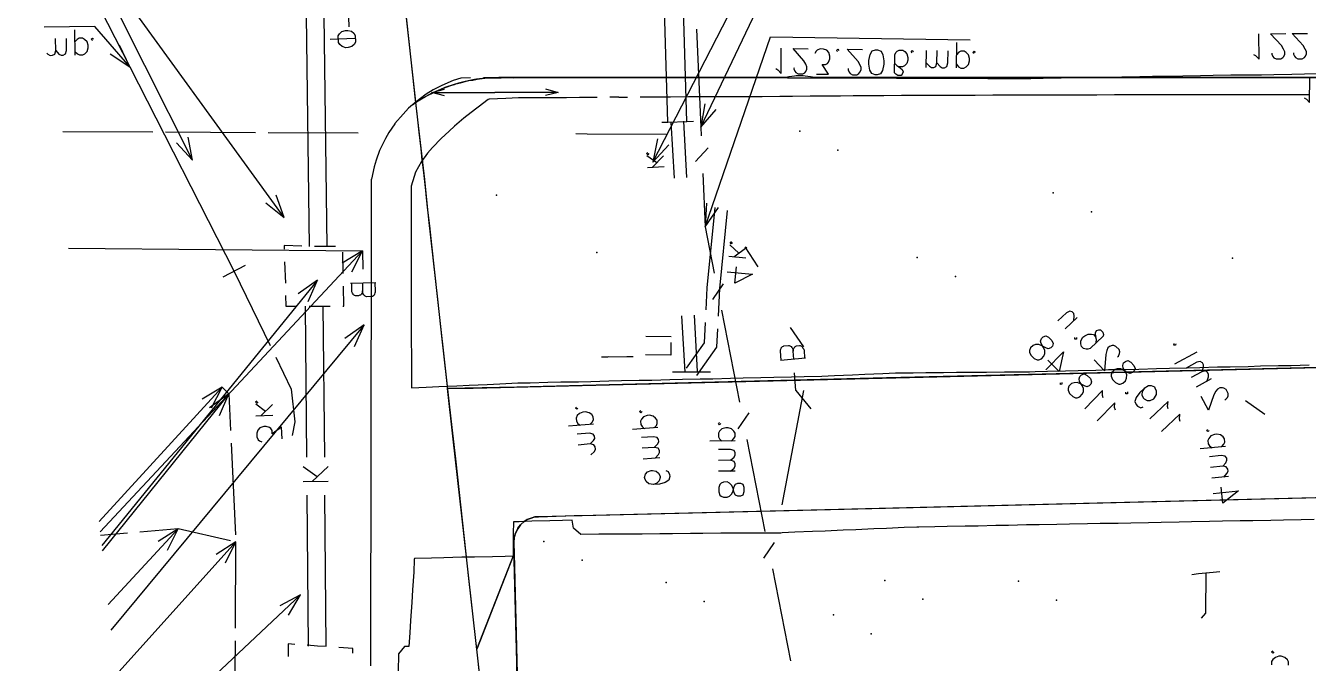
# Model space of a CAD drawing. Header units: metres. Extents: x 131 to 658, y 22 to 173.
# Drawn here: x 133.8 to 187, y 76.4 to 102.8 of the extents above; entities that cross this region are included whole.
import ezdxf

# ---------------------------------------------------------------- set-up
doc = ezdxf.new("R2010")
doc.units = ezdxf.units.M
for name, color, linetype in [('BOUNDARY', 7, 'Continuous'), ('CURB', 7, 'Continuous'), ('ELECTR_CABLE', 7, 'Continuous'), ('ELECTR_CABLE_COMM', 7, 'Continuous'), ('GRASS', 7, 'Continuous'), ('OVERHEAD_POWER_LINE', 7, 'Continuous'), ('ROAD', 7, 'Continuous'), ('SEWER', 7, 'Continuous'), ('SIDEWALK_PATH', 7, 'Continuous'), ('TREE', 7, 'Continuous'), ('WATER_PIPELINE', 7, 'Continuous')]:
    doc.layers.add(name, color=color, linetype=linetype)

msp = doc.modelspace()

# ---------------------------------------------------------------- linework, layer by layer
at = {"layer": 'BOUNDARY'}
msp.add_lwpolyline([(152.703, 74.911), (152.525, 76.575), (152.148, 79.882), (151.97, 81.535), (151.604, 84.853), (151.415, 86.507), (151.049, 89.814), (150.86, 91.467), (150.494, 94.785), (150.317, 96.438), (149.939, 99.745), (149.762, 101.41), (149.396, 104.716)], dxfattribs=at)
at = {"layer": 'CURB'}
for points in [[(152.225, 100.655), (151.815, 100.644), (151.815, 100.644), (151.504, 100.544), (151.027, 100.344), (150.672, 100.167), (150.672, 100.167), (150.383, 99.978), (149.962, 99.667), (149.651, 99.401), (149.651, 99.401), (149.429, 99.157), (149.085, 98.757), (149.074, 98.746), (149.074, 98.746), (148.83, 98.391), (148.83, 98.391), (148.686, 98.136), (148.452, 97.67), (148.441, 97.637), (148.441, 97.637), (148.297, 97.237), (148.297, 97.237), (148.219, 96.971), (148.108, 96.46), (148.097, 96.449), (148.097, 96.449), (148.097, 95.728), (148.097, 95.195), (148.097, 94.463), (148.097, 93.942), (148.097, 93.198), (148.097, 92.676), (148.097, 91.933), (148.097, 91.411), (148.097, 90.668), (148.097, 90.146), (148.086, 89.414), (148.086, 88.881), (148.086, 88.149), (148.086, 87.627), (148.086, 86.884), (148.086, 86.362), (148.086, 85.619), (148.086, 85.097), (148.086, 84.354), (148.086, 83.832), (148.086, 83.1), (148.086, 82.567), (148.086, 81.835), (148.086, 81.302), (148.075, 80.57), (148.075, 80.048), (148.075, 79.305), (148.075, 78.783), (148.075, 78.04), (148.075, 77.518), (148.075, 76.786), (148.075, 76.253)], [(153.124, 100.655), (152.758, 100.655)], [(153.124, 100.655), (153.49, 100.655)], [(154.012, 100.655), (154.755, 100.666), (155.277, 100.666), (156.02, 100.666), (156.542, 100.677), (157.274, 100.677), (157.807, 100.677), (157.874, 100.677), (157.874, 100.677), (158.539, 100.677), (159.061, 100.677), (159.804, 100.677), (160.326, 100.677), (161.07, 100.666), (161.591, 100.666), (162.323, 100.666), (162.856, 100.666), (163.588, 100.666), (164.11, 100.666), (164.854, 100.666), (165.375, 100.655), (166.119, 100.655), (166.64, 100.655), (167.372, 100.655), (167.905, 100.655), (168.638, 100.655), (169.159, 100.655), (169.903, 100.644), (170.424, 100.644), (171.168, 100.644), (171.689, 100.644), (172.422, 100.644), (172.954, 100.644), (173.687, 100.633), (174.208, 100.633), (174.952, 100.633), (175.473, 100.633), (176.217, 100.655), (176.738, 100.655), (177.471, 100.666), (178.003, 100.677), (178.736, 100.688), (179.257, 100.699), (180.001, 100.711), (180.522, 100.722), (181.266, 100.733), (181.787, 100.744), (182.52, 100.755), (183.052, 100.766), (183.785, 100.777), (184.306, 100.777), (185.05, 100.788), (185.571, 100.799), (186.315, 100.81), (186.836, 100.821), (187.569, 100.833)], [(157.474, 99.845), (156.742, 99.845), (156.209, 99.834), (155.477, 99.834), (154.944, 99.823), (154.212, 99.823), (153.69, 99.801), (152.991, 99.778), (152.991, 99.778), (152.958, 99.756), (152.536, 99.446), (152.425, 99.357), (152.425, 99.357), (151.948, 98.991), (151.56, 98.647), (151.327, 98.447), (151.327, 98.447), (151.005, 98.147), (150.639, 97.77), (150.439, 97.537), (150.439, 97.537), (150.184, 97.193), (149.939, 96.738), (149.884, 96.56), (149.884, 96.56), (149.751, 96.161), (149.751, 96.161), (149.751, 96.028), (149.751, 95.506), (149.751, 94.763), (149.751, 94.241), (149.751, 93.498), (149.751, 92.976), (149.762, 92.233), (149.762, 91.711), (149.762, 90.968), (149.762, 90.446), (149.762, 89.703), (149.773, 89.181), (149.773, 88.449), (149.773, 87.916), (149.773, 87.794), (149.773, 87.794), (150.383, 87.816), (150.905, 87.849), (151.648, 87.883), (152.17, 87.905), (152.913, 87.938), (153.435, 87.96), (154.178, 87.994), (154.7, 88.005), (155.432, 88.027), (155.965, 88.038), (156.697, 88.049), (157.219, 88.06), (157.962, 88.082), (158.484, 88.094), (159.227, 88.105), (159.749, 88.116), (160.492, 88.138), (161.014, 88.149), (161.758, 88.16), (162.279, 88.171), (163.011, 88.193), (163.544, 88.204), (164.276, 88.227), (164.809, 88.238), (165.542, 88.249), (166.063, 88.26), (166.807, 88.282), (167.328, 88.304), (168.072, 88.338), (168.593, 88.36), (169.337, 88.393), (169.858, 88.415), (170.591, 88.415), (171.123, 88.426), (171.856, 88.426), (172.388, 88.438), (173.121, 88.438), (173.642, 88.449), (174.386, 88.46), (174.907, 88.46), (175.429, 88.46), (175.429, 88.46), (175.651, 88.471), (176.172, 88.482), (176.916, 88.504), (177.437, 88.515), (178.181, 88.526), (178.702, 88.548), (179.435, 88.56), (179.967, 88.571), (180.7, 88.593), (181.232, 88.604), (181.965, 88.626), (182.486, 88.637), (183.23, 88.659), (183.751, 88.671), (184.495, 88.682), (185.016, 88.704), (185.76, 88.715), (186.281, 88.726), (187.025, 88.748)], [(158.373, 99.856), (157.996, 99.856)], [(158.373, 99.856), (158.739, 99.856)], [(159.261, 99.867), (160.004, 99.867), (160.526, 99.867), (161.269, 99.878), (161.791, 99.878), (162.534, 99.878), (163.056, 99.889), (163.788, 99.889), (164.321, 99.889), (165.053, 99.9), (165.586, 99.9), (166.318, 99.912), (166.84, 99.912), (167.583, 99.912), (168.105, 99.923), (168.848, 99.923), (169.37, 99.923), (170.113, 99.934), (170.635, 99.934), (171.378, 99.934), (171.9, 99.945), (172.632, 99.945), (173.165, 99.945), (173.897, 99.956), (174.419, 99.956), (174.641, 99.956), (174.641, 99.956), (175.162, 99.956), (175.684, 99.956), (176.427, 99.956), (176.949, 99.956), (177.692, 99.956), (178.214, 99.956), (178.957, 99.967), (179.479, 99.967), (180.223, 99.967), (180.744, 99.967), (181.476, 99.967), (182.009, 99.967), (182.741, 99.967), (183.263, 99.967), (184.007, 99.967), (184.528, 99.967), (185.272, 99.967), (185.793, 99.967), (186.537, 99.967), (187.058, 99.967)], [(187.236, 82.323), (186.703, 82.312), (185.96, 82.301), (185.438, 82.29), (184.695, 82.279), (184.173, 82.268), (183.429, 82.257), (182.897, 82.246), (182.153, 82.234), (181.632, 82.223), (180.888, 82.201), (180.367, 82.19), (179.623, 82.179), (179.102, 82.168), (178.358, 82.157), (177.826, 82.146), (177.082, 82.135), (176.561, 82.123), (175.817, 82.112), (175.296, 82.101), (174.552, 82.079), (174.031, 82.079), (173.287, 82.057), (172.754, 82.046), (172.011, 82.035), (171.489, 82.024), (170.824, 82.012), (170.824, 82.012), (170.746, 82.012), (170.224, 81.99), (169.481, 81.957), (168.959, 81.935), (168.216, 81.902), (167.683, 81.879), (166.94, 81.846), (166.418, 81.824), (165.675, 81.802), (165.153, 81.779), (165.098, 81.768), (165.098, 81.768), (164.41, 81.768), (163.888, 81.757), (163.145, 81.757), (162.612, 81.757), (161.868, 81.746), (161.347, 81.746), (160.603, 81.735), (160.082, 81.735), (159.338, 81.724), (158.817, 81.724), (158.062, 81.713), (157.541, 81.713), (156.797, 81.702), (156.498, 81.968), (156.442, 82.301), (156.442, 82.301), (156.032, 82.29), (155.51, 82.268), (154.767, 82.257), (154.245, 82.234), (154.001, 82.234), (154.001, 82.234), (153.99, 81.735), (153.99, 81.214), (153.99, 80.803), (153.99, 80.803), (153.657, 80.792), (153.135, 80.781), (152.392, 80.77), (151.859, 80.759), (151.116, 80.736), (150.594, 80.725), (149.895, 80.714), (149.895, 80.714), (149.884, 80.67), (149.862, 80.148), (149.817, 79.405), (149.784, 78.883), (149.729, 78.14), (149.695, 77.618), (149.662, 77.063), (149.662, 77.063), (149.473, 77.052), (149.229, 76.753), (149.218, 76.009)]]:
    msp.add_lwpolyline(points, dxfattribs=at)
at = {"layer": 'ELECTR_CABLE'}
for points in [[(160.415, 98.824), (159.571, 127.354)], [(161.203, 98.846), (160.359, 127.332)], [(133.754, 109.594), (138.077, 101.121), (142.405, 92.621)], [(159.982, 98.125), (159.793, 97.16), (159.793, 97.16), (164.854, 107.013), (164.854, 107.013), (172.721, 106.814)], [(143.725, 95.473), (144.491, 94.863), (136.834, 105.416), (134.223, 105.4)], [(140.019, 97.959), (140.685, 97.237), (136.723, 105.116), (134.254, 105.116)], [(137.267, 101.654), (138.077, 101.121), (136.623, 102.786), (134.52, 102.763)], [(134.639, 101.688), (134.681, 101.643), (134.77, 101.587), (134.87, 101.598), (134.959, 101.643), (135.003, 101.798), (134.992, 102.297)], [(135.003, 101.798), (135.136, 101.643), (135.136, 101.643), (135.225, 101.598), (135.225, 101.598), (135.314, 101.598), (135.314, 101.598), (135.403, 101.654), (135.403, 101.654), (135.447, 101.798), (135.447, 101.798), (135.447, 102.297)], [(135.813, 101.598), (135.802, 102.652)], [(135.802, 101.754), (135.902, 101.654), (135.902, 101.654), (135.991, 101.609), (135.991, 101.609), (136.124, 101.609), (136.124, 101.609), (136.213, 101.654), (136.213, 101.654), (136.302, 101.754), (136.302, 101.754), (136.346, 101.909), (136.346, 101.909), (136.346, 102.009), (136.346, 102.009), (136.302, 102.153), (136.302, 102.153), (136.202, 102.253), (136.202, 102.253), (136.113, 102.308), (136.113, 102.308), (135.98, 102.308), (135.98, 102.308), (135.891, 102.253), (135.891, 102.253), (135.802, 102.153)], [(136.523, 102.209), (136.479, 102.264), (136.479, 102.264), (136.523, 102.308), (136.523, 102.308), (136.568, 102.264)], [(184.717, 101.632), (184.805, 101.587), (184.805, 101.587), (184.95, 101.432), (184.95, 101.432), (184.939, 102.486)], [(185.482, 101.687), (185.482, 101.643), (185.482, 101.643), (185.527, 101.543), (185.527, 101.543), (185.571, 101.487), (185.571, 101.487), (185.66, 101.443), (185.66, 101.443), (185.849, 101.443), (185.849, 101.443), (185.937, 101.498), (185.937, 101.498), (185.982, 101.543), (185.982, 101.543), (186.026, 101.643), (186.026, 101.643), (186.026, 101.743), (186.026, 101.743), (185.971, 101.842), (185.971, 101.842), (185.882, 101.998), (185.882, 101.998), (185.427, 102.486), (185.427, 102.486), (186.059, 102.497)], [(186.381, 101.698), (186.381, 101.643), (186.381, 101.643), (186.426, 101.554), (186.426, 101.554), (186.47, 101.498), (186.47, 101.498), (186.559, 101.454), (186.559, 101.454), (186.747, 101.454), (186.747, 101.454), (186.836, 101.498), (186.836, 101.498), (186.881, 101.554), (186.881, 101.554), (186.925, 101.654), (186.925, 101.654), (186.925, 101.754), (186.925, 101.754), (186.869, 101.853), (186.869, 101.853), (186.781, 101.998), (186.781, 101.998), (186.326, 102.497), (186.326, 102.497), (186.958, 102.497)], [(138.077, 101.121), (137.655, 102.009)], [(186.825, 99.834), (186.914, 99.778), (186.914, 99.778), (187.047, 99.634), (187.047, 99.634), (187.058, 100.677)], [(160.16, 98.813), (160.415, 98.824), (160.415, 98.824), (161.203, 98.846), (161.203, 98.846), (161.469, 98.857)], [(160.681, 96.494), (160.548, 98.824)], [(161.203, 96.516), (161.07, 98.857)], [(139.031, 98.402), (135.292, 98.413)], [(143.292, 98.38), (139.553, 98.402)], [(140.685, 97.237), (140.496, 98.192)], [(147.554, 98.369), (143.814, 98.38)], [(160.337, 98.314), (157.064, 98.325), (157.064, 98.325), (156.598, 98.336)], [(159.627, 97.515), (159.583, 97.47), (159.583, 97.47), (159.527, 97.515), (159.527, 97.515), (159.583, 97.559)], [(159.793, 97.16), (160.448, 97.881)], [(159.949, 97.126), (159.538, 97.426)], [(160.259, 96.96), (159.56, 96.927)], [(160.237, 97.415), (159.76, 96.938)], [(144.491, 94.863), (144.147, 95.784)], [(162.357, 95.273), (162.024, 91.944), (162.024, 91.944), (161.991, 91.034)], [(162.867, 95.151), (162.556, 91.911), (162.556, 91.911), (162.501, 90.768)], [(163.355, 93.376), (162.989, 93.731)], [(163.1, 93.808), (163.045, 93.775), (163.045, 93.775), (163, 93.819), (163, 93.819), (163.056, 93.864)], [(163.644, 93.176), (162.945, 93.242)], [(163.688, 93.62), (163.145, 93.22)], [(163.6, 93.642), (164.143, 92.821)], [(142.871, 92.865), (141.939, 92.388)], [(162.878, 92.61), (163.921, 92.51), (163.921, 92.51), (163.189, 92.133), (163.189, 92.133), (163.256, 92.81)], [(142.405, 92.621), (143.903, 89.547)], [(161.125, 88.449), (160.992, 90.779)], [(161.647, 88.471), (161.524, 90.812)], [(177.26, 90.579), (177.282, 90.779), (177.282, 90.779), (177.26, 90.879), (177.26, 90.879), (177.193, 90.945), (177.193, 90.945), (177.093, 90.979), (177.093, 90.979), (176.96, 90.912), (176.96, 90.912), (176.594, 90.568)], [(177.404, 90.712), (176.905, 90.235)], [(161.957, 90.501), (161.924, 89.658), (161.924, 89.658), (161.169, 88.615)], [(162.468, 90.246), (162.434, 89.481), (162.434, 89.481), (161.602, 88.304)], [(178.192, 89.669), (178.203, 89.802), (178.203, 89.802), (178.181, 89.902), (178.181, 89.902), (178.159, 90.069), (178.159, 90.069), (178.203, 90.169), (178.203, 90.169), (178.303, 90.202), (178.303, 90.202), (178.369, 90.202), (178.369, 90.202), (178.469, 90.102), (178.469, 90.102), (178.491, 90.002), (178.491, 90.002), (178.48, 89.936), (178.48, 89.936), (177.937, 89.425), (177.937, 89.425), (177.837, 89.392), (177.837, 89.392), (177.77, 89.392), (177.77, 89.392), (177.67, 89.425), (177.67, 89.425), (177.582, 89.514), (177.582, 89.514), (177.548, 89.614), (177.548, 89.614), (177.559, 89.747), (177.559, 89.747), (177.637, 89.891), (177.637, 89.891), (177.715, 89.958), (177.715, 89.958), (177.859, 90.024), (177.859, 90.024), (177.992, 90.024), (177.992, 90.024), (178.081, 90.002), (178.081, 90.002), (178.181, 89.902)], [(160.537, 89.68), (160.537, 89.148), (160.537, 89.148), (159.483, 89.159)], [(160.548, 89.913), (159.494, 89.924)], [(176.35, 89.758), (176.405, 89.636), (176.405, 89.636), (176.372, 89.525), (176.372, 89.525), (176.305, 89.458), (176.305, 89.458), (176.194, 89.414), (176.194, 89.414), (176.106, 89.447), (176.106, 89.447), (175.939, 89.536), (175.939, 89.536), (175.806, 89.592), (175.806, 89.592), (175.673, 89.592), (175.673, 89.592), (175.573, 89.547), (175.573, 89.547), (175.462, 89.447), (175.462, 89.447), (175.429, 89.336), (175.429, 89.336), (175.429, 89.27), (175.429, 89.27), (175.484, 89.148), (175.484, 89.148), (175.617, 89.015), (175.617, 89.015), (175.739, 88.959), (175.739, 88.959), (175.806, 88.959), (175.806, 88.959), (175.917, 89.003), (175.917, 89.003), (176.017, 89.103), (176.017, 89.103), (176.061, 89.214), (176.061, 89.214), (176.061, 89.347), (176.061, 89.347), (176.006, 89.47), (176.006, 89.47), (175.906, 89.636), (175.906, 89.636), (175.884, 89.736), (175.884, 89.736), (175.917, 89.836), (175.917, 89.836), (175.984, 89.913), (175.984, 89.913), (176.095, 89.947), (176.095, 89.947), (176.217, 89.891), (176.217, 89.891), (176.35, 89.758)], [(177.371, 89.88), (177.371, 89.814), (177.371, 89.814), (177.304, 89.814), (177.304, 89.814), (177.304, 89.88)], [(179.08, 89.081), (179.113, 89.114), (179.113, 89.114), (179.157, 89.214), (179.157, 89.214), (179.168, 89.281), (179.168, 89.281), (179.146, 89.381), (179.146, 89.381), (179.013, 89.514), (179.013, 89.514), (178.924, 89.547), (178.924, 89.547), (178.858, 89.547), (178.858, 89.547), (178.747, 89.514), (178.747, 89.514), (178.68, 89.447), (178.68, 89.447), (178.636, 89.336), (178.636, 89.336), (178.591, 89.17), (178.591, 89.17), (178.536, 88.504), (178.536, 88.504), (178.103, 88.959)], [(181.499, 89.614), (181.476, 89.558), (181.476, 89.558), (181.41, 89.569), (181.41, 89.569), (181.432, 89.636)], [(144.136, 89.07), (144.779, 87.738), (144.779, 87.738), (144.924, 86.385), (144.924, 86.385), (144.813, 85.808)], [(158.972, 89.081), (158.706, 89.081), (158.706, 89.081), (157.918, 89.07), (157.918, 89.07), (157.663, 89.07)], [(157.907, 89.114), (157.918, 89.07)], [(176.095, 88.537), (176.827, 89.292), (176.827, 89.292), (176.66, 88.471), (176.66, 88.471), (176.183, 88.948)], [(179.756, 88.726), (179.812, 88.593), (179.812, 88.593), (179.768, 88.493), (179.768, 88.493), (179.701, 88.426), (179.701, 88.426), (179.59, 88.393), (179.59, 88.393), (179.49, 88.426), (179.49, 88.426), (179.335, 88.515), (179.335, 88.515), (179.213, 88.582), (179.213, 88.582), (179.068, 88.582), (179.068, 88.582), (178.969, 88.548), (178.969, 88.548), (178.858, 88.449), (178.858, 88.449), (178.813, 88.338), (178.813, 88.338), (178.813, 88.271), (178.813, 88.271), (178.869, 88.138), (178.869, 88.138), (178.991, 88.016), (178.991, 88.016), (179.124, 87.949), (179.124, 87.949), (179.191, 87.949), (179.191, 87.949), (179.29, 87.983), (179.29, 87.983), (179.401, 88.082), (179.401, 88.082), (179.446, 88.193), (179.446, 88.193), (179.457, 88.327), (179.457, 88.327), (179.401, 88.46), (179.401, 88.46), (179.313, 88.615), (179.313, 88.615), (179.29, 88.715), (179.29, 88.715), (179.324, 88.826), (179.324, 88.826), (179.401, 88.892), (179.401, 88.892), (179.501, 88.926), (179.501, 88.926), (179.634, 88.859), (179.634, 88.859), (179.756, 88.726)], [(182.364, 89.27), (181.443, 88.77)], [(160.603, 88.46), (160.859, 88.46), (160.859, 88.46), (161.913, 88.46), (161.913, 88.46), (162.179, 88.46)], [(182.575, 88.46), (182.642, 88.648), (182.642, 88.648), (182.642, 88.748), (182.642, 88.748), (182.597, 88.826), (182.597, 88.826), (182.508, 88.881), (182.508, 88.881), (182.364, 88.859), (182.364, 88.859), (181.92, 88.615)], [(182.786, 88.06), (182.852, 88.249), (182.852, 88.249), (182.852, 88.349), (182.852, 88.349), (182.808, 88.438), (182.808, 88.438), (182.719, 88.493), (182.719, 88.493), (182.575, 88.46), (182.575, 88.46), (182.131, 88.227)], [(176.771, 88.016), (176.771, 87.949), (176.771, 87.949), (176.705, 87.938), (176.705, 87.938), (176.705, 88.005)], [(177.948, 88.182), (178.003, 88.049), (178.003, 88.049), (177.97, 87.949), (177.97, 87.949), (177.903, 87.883), (177.903, 87.883), (177.803, 87.838), (177.803, 87.838), (177.704, 87.872), (177.704, 87.872), (177.537, 87.96), (177.537, 87.96), (177.404, 88.016), (177.404, 88.016), (177.271, 88.005), (177.271, 88.005), (177.171, 87.971), (177.171, 87.971), (177.06, 87.86), (177.06, 87.86), (177.027, 87.761), (177.027, 87.761), (177.027, 87.694), (177.027, 87.694), (177.082, 87.561), (177.082, 87.561), (177.215, 87.439), (177.215, 87.439), (177.337, 87.383), (177.337, 87.383), (177.404, 87.383), (177.404, 87.383), (177.515, 87.417), (177.515, 87.417), (177.615, 87.528), (177.615, 87.528), (177.659, 87.627), (177.659, 87.627), (177.659, 87.761), (177.659, 87.761), (177.604, 87.894), (177.604, 87.894), (177.504, 88.06), (177.504, 88.06), (177.482, 88.16), (177.482, 88.16), (177.515, 88.26), (177.515, 88.26), (177.582, 88.327), (177.582, 88.327), (177.692, 88.371), (177.692, 88.371), (177.815, 88.304), (177.815, 88.304), (177.948, 88.182)], [(180.178, 87.772), (180.1, 87.639), (180.1, 87.639), (180.089, 87.505), (180.089, 87.505), (180.145, 87.372), (180.145, 87.372), (180.178, 87.339), (180.178, 87.339), (180.3, 87.272), (180.3, 87.272), (180.433, 87.272), (180.433, 87.272), (180.578, 87.339), (180.578, 87.339), (180.611, 87.383), (180.611, 87.383), (180.689, 87.516), (180.689, 87.516), (180.7, 87.65), (180.7, 87.65), (180.644, 87.783), (180.644, 87.783), (180.622, 87.816), (180.622, 87.816), (180.489, 87.872), (180.489, 87.872), (180.356, 87.872), (180.356, 87.872), (180.178, 87.772), (180.178, 87.772), (180.001, 87.594), (180.001, 87.594), (179.845, 87.394), (179.845, 87.394), (179.801, 87.228), (179.801, 87.228), (179.856, 87.095), (179.856, 87.095), (179.912, 87.028), (179.912, 87.028), (180.045, 86.962), (180.045, 86.962), (180.145, 87.006)], [(182.963, 88.16), (182.342, 87.827)], [(141.473, 86.962), (141.916, 87.827), (136.801, 82.246)], [(141.794, 86.64), (142.183, 87.539), (136.935, 81.025)], [(141.916, 87.827), (141.084, 87.317)], [(142.183, 87.539), (141.384, 86.962)], [(141.916, 87.827), (142.183, 87.539), (142.183, 87.539), (142.261, 86.018)], [(178.48, 87.383), (178.447, 87.472), (178.447, 87.472), (178.458, 87.683), (178.458, 87.683), (177.726, 86.928)], [(179.49, 87.627), (179.49, 87.55), (179.49, 87.55), (179.424, 87.55), (179.424, 87.55), (179.424, 87.616)], [(183.529, 87.295), (183.574, 87.317), (183.574, 87.317), (183.64, 87.394), (183.64, 87.394), (183.663, 87.461), (183.663, 87.461), (183.674, 87.561), (183.674, 87.561), (183.585, 87.727), (183.585, 87.727), (183.496, 87.783), (183.496, 87.783), (183.429, 87.794), (183.429, 87.794), (183.319, 87.794), (183.319, 87.794), (183.23, 87.738), (183.23, 87.738), (183.163, 87.65), (183.163, 87.65), (183.074, 87.505), (183.074, 87.505), (182.852, 86.873), (182.852, 86.873), (182.553, 87.428)], [(143.392, 87.206), (143.348, 87.161), (143.348, 87.161), (143.292, 87.206), (143.292, 87.206), (143.348, 87.25)], [(143.714, 86.817), (143.304, 87.117)], [(144.003, 87.095), (143.514, 86.629)], [(156.675, 86.951), (156.631, 86.906), (156.631, 86.906), (156.575, 86.951), (156.575, 86.951), (156.62, 86.995)], [(157.175, 86.274), (157.274, 86.362), (157.274, 86.362), (157.319, 86.462), (157.319, 86.462), (157.308, 86.595), (157.308, 86.595), (157.252, 86.684), (157.252, 86.684), (157.141, 86.762), (157.141, 86.762), (156.986, 86.795), (156.986, 86.795), (156.886, 86.784), (156.886, 86.784), (156.742, 86.729), (156.742, 86.729), (156.653, 86.64), (156.653, 86.64), (156.609, 86.54), (156.609, 86.54), (156.62, 86.407), (156.62, 86.407), (156.675, 86.318), (156.675, 86.318), (156.775, 86.24)], [(159.338, 86.817), (159.294, 86.762), (159.294, 86.762), (159.239, 86.806), (159.239, 86.806), (159.283, 86.851)], [(178.991, 86.873), (178.957, 86.973), (178.957, 86.973), (178.969, 87.172), (178.969, 87.172), (178.236, 86.429)], [(181.177, 86.928), (181.155, 87.017), (181.155, 87.017), (181.177, 87.228), (181.177, 87.228), (180.411, 86.507)], [(144.014, 86.651), (143.315, 86.618)], [(157.33, 86.285), (156.287, 86.207)], [(159.838, 86.129), (159.938, 86.229), (159.938, 86.229), (159.971, 86.318), (159.971, 86.318), (159.971, 86.451), (159.971, 86.451), (159.904, 86.54), (159.904, 86.54), (159.804, 86.618), (159.804, 86.618), (159.649, 86.662), (159.649, 86.662), (159.549, 86.651), (159.549, 86.651), (159.405, 86.595), (159.405, 86.595), (159.316, 86.496), (159.316, 86.496), (159.272, 86.407), (159.272, 86.407), (159.283, 86.274), (159.283, 86.274), (159.338, 86.185), (159.338, 86.185), (159.438, 86.096)], [(162.612, 86.307), (162.556, 86.263), (162.556, 86.263), (162.512, 86.307), (162.512, 86.307), (162.556, 86.351)], [(181.676, 86.396), (181.643, 86.496), (181.643, 86.496), (181.665, 86.695), (181.665, 86.695), (180.899, 85.985)], [(144.402, 85.674), (144.38, 86.163), (144.38, 86.163), (143.992, 85.885), (143.992, 85.885), (143.992, 86.018), (143.992, 86.018), (143.936, 86.107), (143.936, 86.107), (143.881, 86.152), (143.881, 86.152), (143.736, 86.185), (143.736, 86.185), (143.636, 86.185), (143.636, 86.185), (143.481, 86.129), (143.481, 86.129), (143.392, 86.041), (143.392, 86.041), (143.348, 85.907), (143.348, 85.907), (143.348, 85.763), (143.348, 85.763), (143.403, 85.63), (143.403, 85.63), (143.459, 85.597), (143.459, 85.597), (143.559, 85.552)], [(157.186, 85.464), (157.33, 85.608), (157.33, 85.608), (157.374, 85.697), (157.374, 85.697), (157.363, 85.785), (157.363, 85.785), (157.308, 85.874), (157.308, 85.874), (157.152, 85.907), (157.152, 85.907), (156.653, 85.874)], [(159.993, 86.14), (158.939, 86.063)], [(159.849, 85.319), (159.993, 85.464), (159.993, 85.464), (160.038, 85.563), (160.038, 85.563), (160.026, 85.652), (160.026, 85.652), (159.971, 85.73), (159.971, 85.73), (159.816, 85.763), (159.816, 85.763), (159.316, 85.73)], [(163.056, 85.586), (163.156, 85.686), (163.156, 85.686), (163.211, 85.774), (163.211, 85.774), (163.211, 85.907), (163.211, 85.907), (163.156, 85.996), (163.156, 85.996), (163.056, 86.085), (163.056, 86.085), (162.912, 86.129), (162.912, 86.129), (162.812, 86.129), (162.812, 86.129), (162.656, 86.085), (162.656, 86.085), (162.556, 85.996), (162.556, 85.996), (162.512, 85.907), (162.512, 85.907), (162.512, 85.763), (162.512, 85.763), (162.556, 85.674), (162.556, 85.674), (162.656, 85.586)], [(182.886, 86.018), (182.841, 85.974), (182.841, 85.974), (182.786, 86.007), (182.786, 86.007), (182.83, 86.063)], [(183.407, 85.353), (183.496, 85.452), (183.496, 85.452), (183.529, 85.541), (183.529, 85.541), (183.518, 85.674), (183.518, 85.674), (183.463, 85.763), (183.463, 85.763), (183.352, 85.841), (183.352, 85.841), (183.196, 85.874), (183.196, 85.874), (183.097, 85.863), (183.097, 85.863), (182.952, 85.796), (182.952, 85.796), (182.864, 85.697), (182.864, 85.697), (182.83, 85.608), (182.83, 85.608), (182.841, 85.475), (182.841, 85.475), (182.897, 85.386), (182.897, 85.386), (183.008, 85.308)], [(142.283, 85.497), (142.471, 81.691)], [(157.219, 85.009), (157.363, 85.153), (157.363, 85.153), (157.408, 85.253), (157.408, 85.253), (157.396, 85.342), (157.396, 85.342), (157.341, 85.43), (157.341, 85.43), (157.186, 85.464), (157.186, 85.464), (156.686, 85.419)], [(159.882, 84.875), (160.026, 85.02), (160.026, 85.02), (160.06, 85.108), (160.06, 85.108), (160.06, 85.197), (160.06, 85.197), (160.004, 85.286), (160.004, 85.286), (159.849, 85.319), (159.849, 85.319), (159.35, 85.286)], [(163.211, 85.597), (162.157, 85.586)], [(163.011, 84.787), (163.167, 84.92), (163.167, 84.92), (163.211, 85.009), (163.211, 85.009), (163.211, 85.097), (163.211, 85.097), (163.167, 85.186), (163.167, 85.186), (163.011, 85.231), (163.011, 85.231), (162.512, 85.231)], [(183.552, 85.364), (182.508, 85.264)], [(160.082, 84.887), (159.383, 84.831)], [(163.011, 84.332), (163.167, 84.465), (163.167, 84.465), (163.211, 84.554), (163.211, 84.554), (163.211, 84.642), (163.211, 84.642), (163.167, 84.742), (163.167, 84.742), (163.011, 84.787), (163.011, 84.787), (162.512, 84.776)], [(183.441, 84.543), (183.574, 84.687), (183.574, 84.687), (183.607, 84.787), (183.607, 84.787), (183.607, 84.875), (183.607, 84.875), (183.54, 84.953), (183.54, 84.953), (183.385, 84.986), (183.385, 84.986), (182.897, 84.931)], [(160.326, 84.365), (160.426, 84.321), (160.426, 84.321), (160.481, 84.199), (160.481, 84.199), (160.492, 84.11), (160.492, 84.11), (160.448, 83.966), (160.448, 83.966), (160.304, 83.866), (160.304, 83.866), (160.06, 83.799), (160.06, 83.799), (159.816, 83.788), (159.816, 83.788), (159.616, 83.81), (159.616, 83.81), (159.505, 83.899), (159.505, 83.899), (159.449, 84.032), (159.449, 84.032), (159.438, 84.076), (159.438, 84.076), (159.483, 84.21), (159.483, 84.21), (159.571, 84.31), (159.571, 84.31), (159.716, 84.365), (159.716, 84.365), (159.771, 84.365), (159.771, 84.365), (159.927, 84.332), (159.927, 84.332), (160.026, 84.254), (160.026, 84.254), (160.093, 84.121), (160.093, 84.121), (160.093, 84.076), (160.093, 84.076), (160.049, 83.932), (160.049, 83.932), (159.96, 83.843), (159.96, 83.843), (159.816, 83.788)], [(163.211, 84.332), (162.512, 84.332)], [(183.485, 84.088), (183.618, 84.243), (183.618, 84.243), (183.663, 84.332), (183.663, 84.332), (183.651, 84.42), (183.651, 84.42), (183.585, 84.509), (183.585, 84.509), (183.441, 84.543), (183.441, 84.543), (182.941, 84.487)], [(163.566, 83.477), (163.522, 83.344), (163.522, 83.344), (163.422, 83.3), (163.422, 83.3), (163.322, 83.3), (163.322, 83.3), (163.222, 83.344), (163.222, 83.344), (163.167, 83.433), (163.167, 83.433), (163.122, 83.61), (163.122, 83.61), (163.067, 83.744), (163.067, 83.744), (162.967, 83.832), (162.967, 83.832), (162.867, 83.888), (162.867, 83.888), (162.723, 83.877), (162.723, 83.877), (162.623, 83.832), (162.623, 83.832), (162.568, 83.788), (162.568, 83.788), (162.523, 83.655), (162.523, 83.655), (162.523, 83.477), (162.523, 83.477), (162.568, 83.344), (162.568, 83.344), (162.623, 83.3), (162.623, 83.3), (162.723, 83.255), (162.723, 83.255), (162.867, 83.255), (162.867, 83.255), (162.967, 83.3), (162.967, 83.3), (163.067, 83.388), (163.067, 83.388), (163.122, 83.522), (163.122, 83.522), (163.167, 83.699), (163.167, 83.699), (163.222, 83.799), (163.222, 83.799), (163.322, 83.843), (163.322, 83.843), (163.422, 83.843), (163.422, 83.843), (163.522, 83.799), (163.522, 83.799), (163.566, 83.666), (163.566, 83.666), (163.566, 83.477)], [(183.685, 84.11), (182.986, 84.043)], [(183.052, 83.411), (184.095, 83.522), (184.095, 83.522), (183.441, 83), (183.441, 83), (183.374, 83.677)], [(137.977, 81.757), (136.865, 81.666)], [(139.642, 81.058), (140.086, 81.935), (137.177, 78.804)], [(142.261, 81.447), (140.086, 81.935), (140.086, 81.935), (138.499, 81.802)], [(140.086, 81.935), (139.253, 81.413)], [(142.05, 80.526), (142.482, 81.402), (137.507, 75.877)], [(142.482, 81.402), (141.661, 80.87)], [(142.46, 77.818), (142.482, 81.402)], [(182.164, 80.048), (182.431, 80.082), (182.431, 80.082), (183.052, 80.148), (183.052, 80.148), (183.319, 80.17)], [(182.741, 80.115), (182.73, 78.439), (182.73, 78.439), (182.553, 78.228)], [(141.905, 75.931), (142.438, 74.888), (142.438, 74.888), (142.46, 77.296)]]:
    msp.add_lwpolyline(points, dxfattribs=at)
at = {"layer": 'ELECTR_CABLE_COMM'}
for points in [[(161.946, 99.579), (161.78, 98.613), (161.78, 98.613), (164.654, 104.661), (164.654, 104.661), (172.999, 104.528)], [(161.602, 102.675), (161.78, 98.613), (161.78, 98.613), (161.791, 98.258)], [(162.013, 95.451), (161.957, 94.474), (161.957, 94.474), (164.665, 102.364), (164.665, 102.364), (172.954, 102.231)], [(164.887, 101.043), (164.976, 100.988), (164.976, 100.988), (165.109, 100.833), (165.109, 100.833), (165.12, 101.887)], [(165.652, 101.077), (165.641, 101.032), (165.641, 101.032), (165.686, 100.932), (165.686, 100.932), (165.73, 100.877), (165.73, 100.877), (165.819, 100.821), (165.819, 100.821), (166.008, 100.821), (166.008, 100.821), (166.096, 100.866), (166.096, 100.866), (166.141, 100.921), (166.141, 100.921), (166.185, 101.021), (166.185, 101.021), (166.185, 101.121), (166.185, 101.121), (166.141, 101.221), (166.141, 101.221), (166.052, 101.365), (166.052, 101.365), (165.619, 101.876), (165.619, 101.876), (166.241, 101.865)], [(166.585, 100.81), (167.084, 100.81), (167.084, 100.81), (166.818, 101.21), (166.818, 101.21), (166.951, 101.21), (166.951, 101.21), (167.04, 101.254), (167.04, 101.254), (167.084, 101.31), (167.084, 101.31), (167.139, 101.454), (167.139, 101.454), (167.139, 101.554), (167.139, 101.554), (167.095, 101.709), (167.095, 101.709), (167.006, 101.809), (167.006, 101.809), (166.873, 101.853), (166.873, 101.853), (166.74, 101.865), (166.74, 101.865), (166.607, 101.809), (166.607, 101.809), (166.562, 101.765), (166.562, 101.765), (166.507, 101.665)], [(167.45, 101.754), (167.417, 101.798), (167.417, 101.798), (167.461, 101.853), (167.461, 101.853), (167.506, 101.798)], [(167.894, 101.043), (167.894, 100.988), (167.894, 100.988), (167.938, 100.888), (167.938, 100.888), (167.983, 100.844), (167.983, 100.844), (168.072, 100.788), (168.072, 100.788), (168.249, 100.788), (168.249, 100.788), (168.338, 100.833), (168.338, 100.833), (168.382, 100.888), (168.382, 100.888), (168.438, 100.988), (168.438, 100.988), (168.438, 101.088), (168.438, 101.088), (168.393, 101.188), (168.393, 101.188), (168.305, 101.332), (168.305, 101.332), (167.861, 101.842), (167.861, 101.842), (168.493, 101.831)], [(169.015, 100.777), (168.882, 100.833), (168.882, 100.833), (168.793, 100.977), (168.793, 100.977), (168.748, 101.232), (168.748, 101.232), (168.748, 101.376), (168.748, 101.376), (168.804, 101.632), (168.804, 101.632), (168.893, 101.776), (168.893, 101.776), (169.026, 101.82), (169.026, 101.82), (169.115, 101.82), (169.115, 101.82), (169.259, 101.765), (169.259, 101.765), (169.337, 101.62), (169.337, 101.62), (169.381, 101.365), (169.381, 101.365), (169.381, 101.221), (169.381, 101.221), (169.326, 100.966), (169.326, 100.966), (169.237, 100.821), (169.237, 100.821), (169.104, 100.777), (169.104, 100.777), (169.015, 100.777)], [(169.825, 101.265), (169.914, 101.165), (169.914, 101.165), (170.002, 101.11), (170.002, 101.11), (170.136, 101.01), (170.136, 101.01), (170.18, 100.91), (170.18, 100.91), (170.136, 100.81), (170.136, 100.81), (170.091, 100.755), (170.091, 100.755), (169.958, 100.755), (169.958, 100.755), (169.869, 100.81), (169.869, 100.81), (169.825, 100.866), (169.825, 100.866), (169.836, 101.609), (169.836, 101.609), (169.88, 101.709), (169.88, 101.709), (169.925, 101.765), (169.925, 101.765), (170.014, 101.809), (170.014, 101.809), (170.158, 101.809), (170.158, 101.809), (170.247, 101.754), (170.247, 101.754), (170.335, 101.654), (170.335, 101.654), (170.369, 101.498), (170.369, 101.498), (170.369, 101.399), (170.369, 101.399), (170.324, 101.254), (170.324, 101.254), (170.235, 101.154), (170.235, 101.154), (170.147, 101.11), (170.147, 101.11), (170.002, 101.11)], [(170.557, 101.698), (170.513, 101.754), (170.513, 101.754), (170.557, 101.798), (170.557, 101.798), (170.602, 101.754)], [(171.134, 101.088), (171.145, 101.787)], [(171.134, 101.288), (171.267, 101.143), (171.267, 101.143), (171.356, 101.088), (171.356, 101.088), (171.445, 101.088), (171.445, 101.088), (171.534, 101.132), (171.534, 101.132), (171.578, 101.288), (171.578, 101.288), (171.589, 101.787)], [(171.578, 101.288), (171.711, 101.132), (171.711, 101.132), (171.8, 101.077), (171.8, 101.077), (171.889, 101.077), (171.889, 101.077), (171.989, 101.132), (171.989, 101.132), (172.033, 101.276), (172.033, 101.276), (172.044, 101.776)], [(172.388, 101.077), (172.41, 102.12)], [(172.388, 101.221), (172.477, 101.121), (172.477, 101.121), (172.566, 101.066), (172.566, 101.066), (172.699, 101.066), (172.699, 101.066), (172.799, 101.11), (172.799, 101.11), (172.888, 101.21), (172.888, 101.21), (172.932, 101.365), (172.932, 101.365), (172.932, 101.465), (172.932, 101.465), (172.888, 101.609), (172.888, 101.609), (172.799, 101.709), (172.799, 101.709), (172.71, 101.765), (172.71, 101.765), (172.577, 101.765), (172.577, 101.765), (172.488, 101.72), (172.488, 101.72), (172.399, 101.62)], [(173.121, 101.665), (173.076, 101.709), (173.076, 101.709), (173.121, 101.765), (173.121, 101.765), (173.165, 101.709)], [(161.78, 98.613), (162.423, 99.346)], [(162.09, 97.759), (161.558, 97.182)], [(161.857, 96.682), (161.957, 94.474)], [(161.957, 94.474), (162.512, 95.273)], [(161.957, 94.474), (162.335, 92.554)], [(162.701, 92.111), (162.268, 91.456)], [(162.634, 91.012), (163.389, 87.195)], [(163.766, 86.751), (163.322, 86.096)], [(163.688, 85.652), (164.443, 81.824)], [(164.82, 81.38), (164.376, 80.725)], [(164.754, 80.281), (165.497, 76.464)]]:
    msp.add_lwpolyline(points, dxfattribs=at)
at = {"layer": 'GRASS'}
for points in [[(191.386, 88.737), (175.384, 88.349), (169.492, 88.204), (166.751, 88.138), (154.145, 87.827), (151.271, 87.761), (151.26, 87.86), (150.849, 91.578), (150.616, 93.731), (150.528, 94.519), (150.45, 95.162), (150.394, 95.684), (150.361, 95.983), (150.295, 96.605), (150.239, 97.049), (150.217, 97.248), (150.172, 97.714), (150.095, 98.402), (150.017, 99.046), (149.951, 99.645), (150.35, 99.878), (150.75, 100.078), (151.171, 100.256), (151.438, 100.355), (151.56, 100.389), (151.604, 100.411), (151.804, 100.455), (152.037, 100.522), (152.148, 100.544), (152.314, 100.566), (152.492, 100.6), (152.592, 100.611), (152.924, 100.655), (152.947, 100.655), (153.124, 100.655), (153.324, 100.655), (154.411, 100.666), (156.22, 100.666), (157.796, 100.666), (159.583, 100.666), (161.236, 100.666), (174.685, 100.633), (174.907, 100.633), (175.24, 100.633), (177.471, 100.666), (190.143, 100.666)], [(154.156, 75.632), (154.145, 76.409), (154.023, 81.169), (154.023, 81.369), (154.023, 81.413), (154.034, 81.58), (154.045, 81.624), (154.09, 81.768), (154.178, 81.946), (154.19, 81.968), (154.3, 82.112), (154.312, 82.123), (154.445, 82.246), (154.578, 82.323), (154.733, 82.39), (154.889, 82.434), (155.044, 82.445), (156.52, 82.49), (156.853, 82.49), (165.453, 82.7), (171.156, 82.845), (190.82, 83.322)]]:
    msp.add_lwpolyline(points, dxfattribs=at)
at = {"layer": 'OVERHEAD_POWER_LINE'}
for points in [[(151.138, 99.912), (150.616, 100.045), (150.616, 100.045), (151.138, 100.189)], [(155.332, 100.2), (155.854, 100.056), (155.854, 100.056), (155.332, 99.923)], [(150.616, 100.045), (153.235, 100.056)], [(155.854, 100.056), (153.235, 100.056)]]:
    msp.add_lwpolyline(points, dxfattribs=at)
at = {"layer": 'ROAD'}
msp.add_lwpolyline([(214.406, 100.666), (166.477, 100.666), (166.412, 100.682), (166.338, 100.701), (166.337, 100.701), (166.115, 100.734), (166.114, 100.734), (166.034, 100.738), (165.889, 100.745), (165.888, 100.745), (165.744, 100.738), (165.664, 100.734), (165.663, 100.734), (165.44, 100.701), (165.439, 100.701), (165.317, 100.67), (165.315, 100.669), (165.302, 100.666), (165.301, 100.666), (161.236, 100.666), (157.873, 100.677), (157.474, 100.677), (156.22, 100.666), (153.402, 100.666), (153.401, 100.666), (152.947, 100.655), (152.946, 100.655), (152.469, 100.6), (152.392, 100.589), (152.391, 100.588), (152.003, 100.511), (151.726, 100.444), (151.725, 100.444), (151.537, 100.389), (151.149, 100.256), (151.148, 100.255), (151.094, 100.234), (151.093, 100.233), (150.661, 100.034), (150.66, 100.034), (150.66, 100.033), (150.618, 100.023), (150.617, 100.023), (150.616, 100.022), (150.614, 100.022), (150.239, 99.812), (150.095, 99.723), (150.094, 99.723), (149.84, 99.557), (149.947, 99.656), (149.948, 99.657), (149.949, 99.658), (149.95, 99.661), (149.951, 99.665), (149.951, 99.666), (149.95, 99.668), (149.95, 99.669), (147.598, 120.85)], dxfattribs=at)
at = {"layer": 'SEWER'}
for points in [[(147.176, 102.775), (147.154, 103.585)], [(145.534, 93.664), (145.412, 103.229)], [(146.266, 93.664), (146.144, 103.229)], [(147.432, 102.286), (146.388, 102.253)], [(147.432, 102.419), (147.443, 102.153), (147.443, 102.153), (147.398, 102.053), (147.398, 102.053), (147.298, 101.964), (147.298, 101.964), (147.143, 101.92), (147.143, 101.92), (147.043, 101.909), (147.043, 101.909), (146.899, 101.953), (146.899, 101.953), (146.799, 102.042), (146.799, 102.042), (146.744, 102.131), (146.744, 102.131), (146.733, 102.397), (146.733, 102.397), (146.777, 102.486), (146.777, 102.486), (146.877, 102.586), (146.877, 102.586), (147.032, 102.63), (147.032, 102.63), (147.132, 102.63), (147.132, 102.63), (147.276, 102.597), (147.276, 102.597), (147.376, 102.508), (147.376, 102.508), (147.432, 102.419)], [(145.223, 93.675), (144.491, 93.697), (144.491, 93.697), (144.491, 93.542)], [(146.622, 93.653), (145.9, 93.664), (145.9, 93.664), (145.745, 93.664)], [(146.932, 92.532), (146.921, 93.42)], [(144.502, 93.02), (144.535, 92.144)], [(145.479, 91.378), (145.867, 92.266), (136.911, 81.246)], [(145.867, 92.266), (145.068, 91.7)], [(144.546, 91.622), (144.558, 91.178)], [(146.921, 91.178), (146.966, 91.178), (146.966, 91.178), (146.943, 92.011)], [(144.558, 91.178), (145.001, 91.178)], [(145.423, 84.909), (145.368, 91.178)], [(145.523, 91.178), (145.734, 91.178), (145.734, 91.178), (146.4, 91.178)], [(146.167, 84.92), (146.1, 91.19)], [(145.856, 84.099), (145.268, 84.52)], [(145.645, 83.899), (146.311, 84.531)], [(146.311, 83.899), (145.279, 83.888)], [(145.501, 77.074), (145.445, 83.333)], [(146.233, 77.074), (146.178, 83.344)], [(144.668, 78.362), (145.168, 79.205), (137.892, 72.374)], [(145.168, 79.205), (144.302, 78.75)], [(144.924, 77.141), (144.657, 77.163), (144.657, 77.163), (144.657, 76.642)], [(146.233, 77.052), (145.867, 77.074), (145.867, 77.074), (145.445, 77.108)], [(147.332, 76.775), (147.332, 76.975), (147.332, 76.975), (146.755, 77.019)]]:
    msp.add_lwpolyline(points, dxfattribs=at)
at = {"layer": 'SIDEWALK_PATH'}
msp.add_lwpolyline([(220.093, 84.032), (155.044, 82.445), (154.889, 82.434), (154.733, 82.39), (154.578, 82.323), (154.445, 82.246), (154.312, 82.123), (154.3, 82.112), (154.178, 81.946), (154.09, 81.768), (154.045, 81.624), (154.034, 81.58), (154.023, 81.369), (154.034, 80.903), (153.99, 80.803), (152.481, 76.952), (152.359, 78.04), (152.059, 80.759), (151.504, 85.663), (151.271, 87.761), (152.336, 87.783), (202.693, 89.015)], dxfattribs=at)
msp.add_lwpolyline([(154.234, 72.425), (154.234, 72.403), (154.3, 69.95), (154.3, 69.728), (154.212, 69.728), (153.979, 69.717), (153.557, 69.717), (153.146, 69.739), (152.725, 69.795), (152.314, 69.873), (152.769, 69.895), (153.213, 69.906), (153.257, 69.908), (153.257, 69.928), (152.991, 72.369), (152.481, 76.952), (154.034, 80.903), (154.167, 75.377)], close=True, dxfattribs=at)
at = {"layer": 'TREE'}
for p in [(165.889, 98.445), (167.47, 97.659), (176.409, 95.882), (153.295, 95.787), (177.99, 95.095), (157.458, 93.405), (170.766, 93.196), (183.855, 93.172), (172.353, 92.41), (155.269, 81.417), (156.851, 80.636), (160.335, 79.714), (169.412, 79.802), (174.961, 79.769), (161.922, 78.927), (170.999, 79.016), (176.548, 78.983), (167.282, 78.371), (168.857, 77.585)]:
    msp.add_point(p, dxfattribs=at)
at = {"layer": 'WATER_PIPELINE'}
for points in [[(135.537, 93.588), (147.731, 93.475), (147.753, 92.721)], [(147.287, 92.61), (147.731, 93.475), (136.849, 81.811)], [(147.731, 93.475), (146.899, 92.965)], [(147.243, 92.144), (148.286, 92.166)], [(148.253, 92.166), (148.264, 91.789), (148.264, 91.789), (148.264, 91.755), (148.264, 91.755), (148.253, 91.733), (148.253, 91.733), (148.231, 91.678), (148.231, 91.678), (148.219, 91.644), (148.219, 91.644), (148.186, 91.611), (148.186, 91.611), (148.153, 91.589), (148.153, 91.589), (148.131, 91.578), (148.131, 91.578), (148.108, 91.578), (148.108, 91.578), (147.909, 91.567), (147.909, 91.567), (147.875, 91.578), (147.875, 91.578), (147.842, 91.6), (147.842, 91.6), (147.809, 91.633), (147.809, 91.633), (147.787, 91.656), (147.787, 91.656), (147.764, 91.689), (147.764, 91.689), (147.753, 91.744), (147.753, 91.744), (147.742, 91.778), (147.742, 91.778), (147.742, 91.822), (147.742, 91.822), (147.731, 91.767), (147.731, 91.767), (147.72, 91.733), (147.72, 91.733), (147.698, 91.7), (147.698, 91.7), (147.676, 91.667), (147.676, 91.667), (147.654, 91.644), (147.654, 91.644), (147.631, 91.633), (147.631, 91.633), (147.598, 91.622), (147.598, 91.622), (147.576, 91.611), (147.576, 91.611), (147.454, 91.611), (147.454, 91.611), (147.443, 91.611), (147.443, 91.611), (147.409, 91.622), (147.409, 91.622), (147.387, 91.644), (147.387, 91.644), (147.365, 91.656), (147.365, 91.656), (147.354, 91.678), (147.354, 91.678), (147.321, 91.722), (147.321, 91.722), (147.298, 91.778), (147.298, 91.778), (147.287, 91.811), (147.287, 91.811), (147.287, 92.144)], [(147.731, 92.155), (147.742, 91.822)], [(147.409, 89.503), (147.809, 90.402), (137.295, 77.737)], [(147.809, 90.402), (146.999, 89.836)], [(165.486, 90.302), (166.041, 89.492)], [(165.12, 88.937), (165.087, 89.314), (165.087, 89.314), (165.087, 89.336), (165.087, 89.336), (165.087, 89.37), (165.087, 89.37), (165.109, 89.425), (165.109, 89.425), (165.12, 89.447), (165.12, 89.447), (165.153, 89.492), (165.153, 89.492), (165.175, 89.514), (165.175, 89.514), (165.209, 89.525), (165.209, 89.525), (165.22, 89.536), (165.22, 89.536), (165.419, 89.547), (165.419, 89.547), (165.453, 89.547), (165.453, 89.547), (165.497, 89.525), (165.497, 89.525), (165.53, 89.503), (165.53, 89.503), (165.553, 89.47), (165.553, 89.47), (165.575, 89.447), (165.575, 89.447), (165.597, 89.392), (165.597, 89.392), (165.608, 89.359), (165.608, 89.359), (165.608, 89.314), (165.608, 89.314), (165.619, 89.37), (165.619, 89.37), (165.63, 89.403), (165.63, 89.403), (165.641, 89.436), (165.641, 89.436), (165.664, 89.47), (165.664, 89.47), (165.686, 89.492), (165.686, 89.492), (165.708, 89.514), (165.708, 89.514), (165.73, 89.525), (165.73, 89.525), (165.752, 89.536), (165.752, 89.536), (165.874, 89.547), (165.874, 89.547), (165.897, 89.547), (165.897, 89.547), (165.93, 89.536), (165.93, 89.536), (165.952, 89.525), (165.952, 89.525), (165.974, 89.503), (165.974, 89.503), (165.985, 89.492), (165.985, 89.492), (166.019, 89.436), (166.019, 89.436), (166.052, 89.392), (166.052, 89.392), (166.063, 89.359), (166.063, 89.359), (166.085, 89.026)], [(166.13, 89.026), (165.087, 88.926)], [(165.641, 88.981), (165.608, 89.314)], [(165.73, 87.683), (165.664, 88.415)], [(165.153, 82.934), (166.052, 87.683)], [(165.73, 87.683), (166.352, 86.928)], [(184.384, 87.272), (185.194, 86.706)], [(185.571, 76.83), (185.527, 76.786), (185.527, 76.786), (185.471, 76.83), (185.471, 76.83), (185.527, 76.875)], [(186.17, 76.287), (186.17, 76.42), (186.17, 76.42), (186.126, 76.508), (186.126, 76.508), (186.026, 76.597), (186.026, 76.597), (185.871, 76.653), (185.871, 76.653), (185.771, 76.653), (185.771, 76.653), (185.627, 76.608), (185.627, 76.608), (185.527, 76.52), (185.527, 76.52), (185.471, 76.431), (185.471, 76.431), (185.471, 76.298)]]:
    msp.add_lwpolyline(points, dxfattribs=at)

doc.saveas('drawing.dxf')
